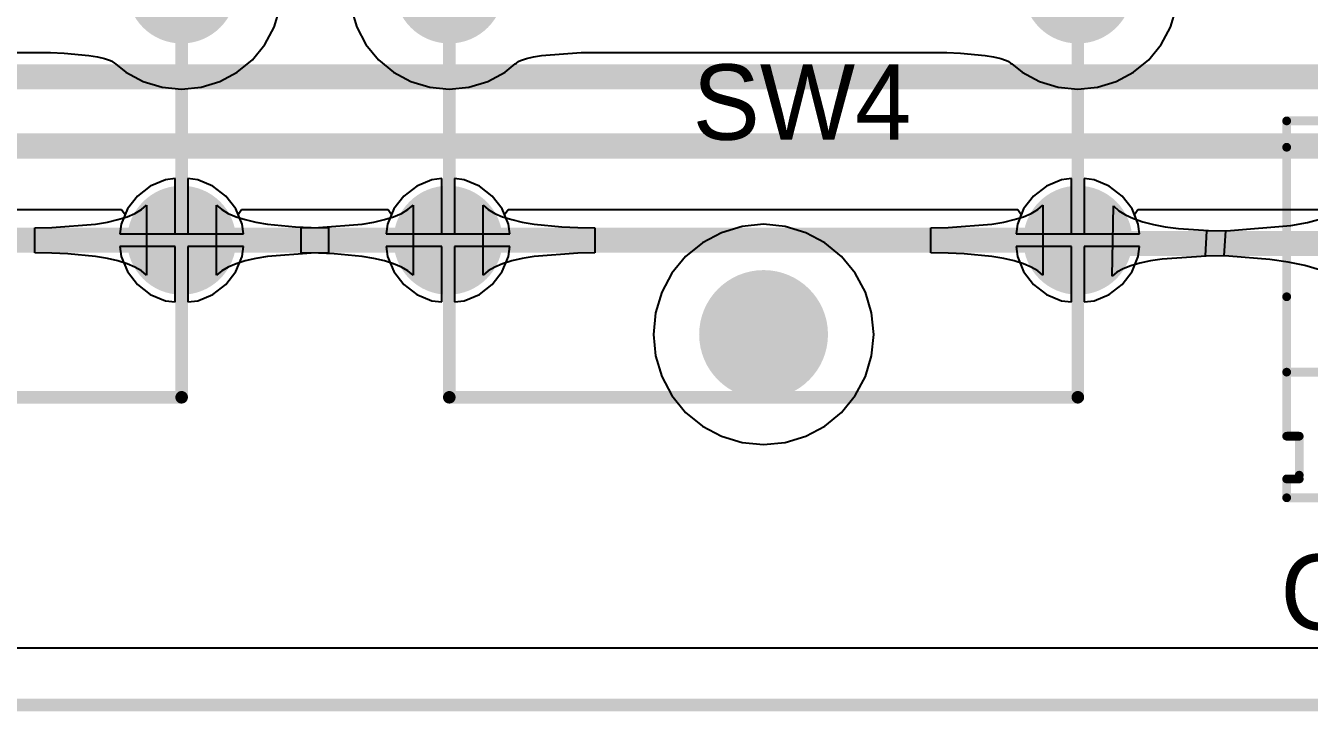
# Model space of a CAD drawing. Header units: millimetres. Extents: x 0 to 140, y 0 to 130.
# Drawn here: x 82.22 to 108.15, y -0.13 to 13.74 of the extents above; entities that cross this region are included whole.
import ezdxf

# ---------------------------------------------------------------- set-up
doc = ezdxf.new("R2010")
doc.units = ezdxf.units.MM
for name, color, linetype in [('BottomLayer', 5, 'Continuous'), ('BottomSolder', 6, 'Continuous'), ('KeepOutLayer', 6, 'Continuous'), ('MultiLayer', 9, 'Continuous'), ('PadHoleLayer', 156, 'Continuous'), ('TopLayer', 1, 'Continuous'), ('TopOverlay', 2, 'Continuous'), ('TopSolder', 216, 'Continuous')]:
    doc.layers.add(name, color=color, linetype=linetype)

# ---------------------------------------------------------------- blocks, each defined once
blk = doc.blocks.new('C___2_KF301_5_08_11')
at = {"layer": 'BottomLayer'}
h = blk.add_hatch(color=5, dxfattribs=at)
edge = h.paths.add_edge_path()
edge.add_arc((0, 0), 1.397, 0, 360)
h = blk.add_hatch(color=5, dxfattribs=at)
edge = h.paths.add_edge_path()
edge.add_arc((5.08, 0), 1.397, 0, 360)
at = {"layer": 'BottomSolder'}
h = blk.add_hatch(color=6, dxfattribs=at)
edge = h.paths.add_edge_path()
edge.add_arc((0, 0), 1.499, 0, 360)
h = blk.add_hatch(color=6, dxfattribs=at)
edge = h.paths.add_edge_path()
edge.add_arc((5.08, 0), 1.499, 0, 360)
at = {"layer": 'MultiLayer'}
h = blk.add_hatch(color=9, dxfattribs=at)
edge = h.paths.add_edge_path()
edge.add_arc((0, 0), 1.397, 0, 360)
h = blk.add_hatch(color=9, dxfattribs=at)
edge = h.paths.add_edge_path()
edge.add_arc((5.08, 0), 1.397, 0, 360)
at = {"layer": 'PadHoleLayer'}
h = blk.add_hatch(color=156, dxfattribs=at)
edge = h.paths.add_edge_path()
edge.add_arc((0, 0), 0.635, 0, 360)
h = blk.add_hatch(color=156, dxfattribs=at)
edge = h.paths.add_edge_path()
edge.add_arc((5.08, 0), 0.635, 0, 360)
at = {"layer": 'TopLayer'}
h = blk.add_hatch(color=1, dxfattribs=at)
edge = h.paths.add_edge_path()
edge.add_arc((0, 0), 1.397, 0, 360)
h = blk.add_hatch(color=1, dxfattribs=at)
edge = h.paths.add_edge_path()
edge.add_arc((5.08, 0), 1.397, 0, 360)
at = {"layer": 'TopSolder'}
h = blk.add_hatch(color=216, dxfattribs=at)
edge = h.paths.add_edge_path()
edge.add_arc((0, 0), 1.499, 0, 360)
h = blk.add_hatch(color=216, dxfattribs=at)
edge = h.paths.add_edge_path()
edge.add_arc((5.08, 0), 1.499, 0, 360)
at = {"layer": 'TopOverlay'}
for p, q in [((2.54, 2.159), (1.905, 1.524)), ((3.175, 1.524), (2.54, 2.159)), ((1.905, 1.524), (2.286, 1.524)), ((2.286, 1.524), (2.286, 0.889)), ((2.794, 0.889), (2.794, 1.524)), ((2.794, 1.524), (3.175, 1.524)), ((2.286, 0.889), (2.794, 0.889))]:
    blk.add_line(p, q, dxfattribs=at)
at = {"layer": 'TopOverlay', "const_width": 0.178}
for points in [[(7.62, 5.08), (-2.54, 5.08)], [(-2.54, 5.08), (-2.54, 1.27)], [(7.62, 5.08), (7.62, 4.699)], [(7.62, 4.699), (7.366, 4.699)], [(7.366, 4.623), (7.366, 3.835)], [(-2.692, 4.572), (-2.692, 3.937)], [(7.62, 3.835), (7.366, 3.835)], [(7.62, 3.835), (7.62, -2.54)], [(7.62, 2.54), (-2.54, 2.54)], [(2.591, 1.829), (2.591, -2.007)], [(-2.54, 1.27), (-2.54, -2.54)], [(1.092, 1.092), (-1.067, -1.067)], [(6.16, 1.079), (4.013, -1.067)], [(7.62, 1.016), (7.62, -2.007)], [(7.62, -2.54), (-2.54, -2.54)]]:
    blk.add_lwpolyline(points, dxfattribs=at)
at = {"layer": 'TopOverlay'}
for points, const_width in [([(-2.584, 5.08, 1), (-2.496, 5.08, 1)], 0.0889), ([(-2.584, 5.08, 1), (-2.496, 5.08, 1)], 0.0889), ([(7.576, 5.08, 1), (7.664, 5.08, 1)], 0.0889), ([(7.576, 5.08, 1), (7.664, 5.08, 1)], 0.0889), ([(7.322, 4.699, 1), (7.41, 4.699, 1)], 0.0889), ([(7.322, 4.623, 1), (7.41, 4.623, 1)], 0.0889), ([(7.576, 4.699, 1), (7.664, 4.699, 1)], 0.0889), ([(7.576, 4.699, 1), (7.664, 4.699, 1)], 0.0889), ([(-2.737, 4.572, 1), (-2.648, 4.572, 1)], 0.0889), ([(-2.737, 3.937, 1), (-2.648, 3.937, 1)], 0.0889), ([(0.163, 3.861, 1), (-0.163, 3.861, 1)], 0.178), ([(-0.207, 3.861, 1), (-0.118, 3.861, 1)], 0.0889), ([(0.118, 3.861, 1), (0.207, 3.861, 1)], 0.0889), ([(5.293, 3.886, 1), (4.968, 3.886, 1)], 0.178), ([(4.924, 3.886, 1), (5.013, 3.886, 1)], 0.0889), ([(5.249, 3.886, 1), (5.338, 3.886, 1)], 0.0889), ([(7.322, 3.835, 1), (7.41, 3.835, 1)], 0.0889), ([(7.322, 3.835, 1), (7.41, 3.835, 1)], 0.0889), ([(7.576, 3.835, 1), (7.664, 3.835, 1)], 0.0889), ([(7.576, 3.835, 1), (7.664, 3.835, 1)], 0.0889), ([(-2.584, 2.54, 1), (-2.496, 2.54, 1)], 0.0889), ([(7.576, 2.54, 1), (7.664, 2.54, 1)], 0.0889), ([(2.546, 1.829, 1), (2.635, 1.829, 1)], 0.0889), ([(-2.584, 1.27, 1), (-2.496, 1.27, 1)], 0.0889), ([(-2.584, 1.27, 1), (-2.496, 1.27, 1)], 0.0889), ([(0.947, 1.17, 1), (1.036, 1.17, 1)], 0.0889), ([(1.048, 1.092, 1), (1.137, 1.092, 1)], 0.0889), ([(1.103, 1.017, 1), (1.192, 1.017, 1)], 0.0889), ([(6.045, 1.154, 1), (6.134, 1.154, 1)], 0.0889), ([(6.115, 1.079, 1), (6.204, 1.079, 1)], 0.0889), ([(6.183, 1.017, 1), (6.272, 1.017, 1)], 0.0889), ([(7.576, 1.016, 1), (7.664, 1.016, 1)], 0.0889), ([(-1.111, -1.067, 1), (-1.022, -1.067, 1)], 0.0889), ([(3.969, -1.067, 1), (4.058, -1.067, 1)], 0.0889), ([(2.546, -2.007, 1), (2.635, -2.007, 1)], 0.0889), ([(7.576, -2.007, 1), (7.664, -2.007, 1)], 0.0889), ([(-2.584, -2.54, 1), (-2.496, -2.54, 1)], 0.0889), ([(-2.584, -2.54, 1), (-2.496, -2.54, 1)], 0.0889), ([(7.576, -2.54, 1), (7.664, -2.54, 1)], 0.0889), ([(7.576, -2.54, 1), (7.664, -2.54, 1)], 0.0889)]:
    blk.add_lwpolyline(points, format="xyb", close=True, dxfattribs=dict(at, const_width=const_width))
at = {"layer": 'TopOverlay', "const_width": 0.178}
for points in [[(1.148, 1.017, -28.0907), (0.992, 1.17)], [(6.228, 1.017, -31.551006), (6.09, 1.154)]]:
    blk.add_lwpolyline(points, format="xyb", dxfattribs=at)
blk = doc.blocks.new('SW_4P_B_24')
at = {"layer": 'BottomLayer'}
h = blk.add_hatch(color=5, dxfattribs=at)
edge = h.paths.add_edge_path()
edge.add_arc((-0.0254, 4.445), 1.2, 0, 360)
h = blk.add_hatch(color=5, dxfattribs=at)
edge = h.paths.add_edge_path()
edge.add_arc((-6.3754, 2.54), 1, 0, 360)
h = blk.add_hatch(color=5, dxfattribs=at)
edge = h.paths.add_edge_path()
edge.add_arc((6.35, 2.54), 1, 0, 360)
h = blk.add_hatch(color=5, dxfattribs=at)
edge = h.paths.add_edge_path()
edge.add_arc((-6.3754, -2.54), 1, 0, 360)
h = blk.add_hatch(color=5, dxfattribs=at)
edge = h.paths.add_edge_path()
edge.add_arc((6.3246, -2.54), 1, 0, 360)
h = blk.add_hatch(color=5, dxfattribs=at)
edge = h.paths.add_edge_path()
edge.add_arc((-0.0254, -4.445), 1.2, 0, 360)
at = {"layer": 'BottomSolder'}
h = blk.add_hatch(color=6, dxfattribs=at)
edge = h.paths.add_edge_path()
edge.add_arc((-0.0254, 4.445), 1.3016, 0, 360)
h = blk.add_hatch(color=6, dxfattribs=at)
edge = h.paths.add_edge_path()
edge.add_arc((-6.3754, 2.54), 1.1016, 0, 360)
h = blk.add_hatch(color=6, dxfattribs=at)
edge = h.paths.add_edge_path()
edge.add_arc((6.35, 2.54), 1.1016, 0, 360)
h = blk.add_hatch(color=6, dxfattribs=at)
edge = h.paths.add_edge_path()
edge.add_arc((-6.3754, -2.54), 1.1016, 0, 360)
h = blk.add_hatch(color=6, dxfattribs=at)
edge = h.paths.add_edge_path()
edge.add_arc((6.3246, -2.54), 1.1016, 0, 360)
h = blk.add_hatch(color=6, dxfattribs=at)
edge = h.paths.add_edge_path()
edge.add_arc((-0.0254, -4.445), 1.3016, 0, 360)
at = {"layer": 'MultiLayer'}
h = blk.add_hatch(color=9, dxfattribs=at)
edge = h.paths.add_edge_path()
edge.add_arc((-0.0254, 4.445), 1.2, 0, 360)
h = blk.add_hatch(color=9, dxfattribs=at)
edge = h.paths.add_edge_path()
edge.add_arc((-6.3754, 2.54), 1, 0, 360)
h = blk.add_hatch(color=9, dxfattribs=at)
edge = h.paths.add_edge_path()
edge.add_arc((6.35, 2.54), 1, 0, 360)
h = blk.add_hatch(color=9, dxfattribs=at)
edge = h.paths.add_edge_path()
edge.add_arc((-6.3754, -2.54), 1, 0, 360)
h = blk.add_hatch(color=9, dxfattribs=at)
edge = h.paths.add_edge_path()
edge.add_arc((6.3246, -2.54), 1, 0, 360)
h = blk.add_hatch(color=9, dxfattribs=at)
edge = h.paths.add_edge_path()
edge.add_arc((-0.0254, -4.445), 1.2, 0, 360)
at = {"layer": 'PadHoleLayer'}
h = blk.add_hatch(color=156, dxfattribs=at)
edge = h.paths.add_edge_path()
edge.add_arc((-0.0254, 4.445), 1, 0, 360)
h = blk.add_hatch(color=156, dxfattribs=at)
edge = h.paths.add_edge_path()
edge.add_arc((-6.3754, 2.54), 0.6, 0, 360)
h = blk.add_hatch(color=156, dxfattribs=at)
edge = h.paths.add_edge_path()
edge.add_arc((6.35, 2.54), 0.6, 0, 360)
h = blk.add_hatch(color=156, dxfattribs=at)
edge = h.paths.add_edge_path()
edge.add_arc((-6.3754, -2.54), 0.6, 0, 360)
h = blk.add_hatch(color=156, dxfattribs=at)
edge = h.paths.add_edge_path()
edge.add_arc((6.3246, -2.54), 0.6, 0, 360)
h = blk.add_hatch(color=156, dxfattribs=at)
edge = h.paths.add_edge_path()
edge.add_arc((-0.0254, -4.445), 1, 0, 360)
at = {"layer": 'TopLayer'}
h = blk.add_hatch(color=1, dxfattribs=at)
edge = h.paths.add_edge_path()
edge.add_arc((-0.0254, 4.445), 1.2, 0, 360)
h = blk.add_hatch(color=1, dxfattribs=at)
edge = h.paths.add_edge_path()
edge.add_arc((-6.3754, 2.54), 1, 0, 360)
h = blk.add_hatch(color=1, dxfattribs=at)
edge = h.paths.add_edge_path()
edge.add_arc((6.35, 2.54), 1, 0, 360)
h = blk.add_hatch(color=1, dxfattribs=at)
edge = h.paths.add_edge_path()
edge.add_arc((-6.3754, -2.54), 1, 0, 360)
h = blk.add_hatch(color=1, dxfattribs=at)
edge = h.paths.add_edge_path()
edge.add_arc((6.3246, -2.54), 1, 0, 360)
h = blk.add_hatch(color=1, dxfattribs=at)
edge = h.paths.add_edge_path()
edge.add_arc((-0.0254, -4.445), 1.2, 0, 360)
at = {"layer": 'TopSolder'}
h = blk.add_hatch(color=216, dxfattribs=at)
edge = h.paths.add_edge_path()
edge.add_arc((-0.0254, 4.445), 1.3016, 0, 360)
h = blk.add_hatch(color=216, dxfattribs=at)
edge = h.paths.add_edge_path()
edge.add_arc((-6.3754, 2.54), 1.1016, 0, 360)
h = blk.add_hatch(color=216, dxfattribs=at)
edge = h.paths.add_edge_path()
edge.add_arc((6.35, 2.54), 1.1016, 0, 360)
h = blk.add_hatch(color=216, dxfattribs=at)
edge = h.paths.add_edge_path()
edge.add_arc((-6.3754, -2.54), 1.1016, 0, 360)
h = blk.add_hatch(color=216, dxfattribs=at)
edge = h.paths.add_edge_path()
edge.add_arc((6.3246, -2.54), 1.1016, 0, 360)
h = blk.add_hatch(color=216, dxfattribs=at)
edge = h.paths.add_edge_path()
edge.add_arc((-0.0254, -4.445), 1.3016, 0, 360)
at = {"layer": 'TopOverlay', "const_width": 0.254}
for points in [[(6.3246, 5.715), (-6.3754, 5.715)], [(-6.3754, 5.715), (-6.3754, -5.715)], [(6.3246, 5.715), (6.3246, -5.715)], [(6.3246, -5.715), (-6.3754, -5.715)]]:
    blk.add_lwpolyline(points, dxfattribs=at)
at = {"layer": 'TopOverlay', "const_width": 0.127}
for points in [[(-6.4389, 5.715, 1), (-6.3119, 5.715, 1)], [(-6.4389, 5.715, 1), (-6.3119, 5.715, 1)], [(6.2611, 5.715, 1), (6.3881, 5.715, 1)], [(6.2611, 5.715, 1), (6.3881, 5.715, 1)], [(-6.4389, -5.715, 1), (-6.3119, -5.715, 1)], [(-6.4389, -5.715, 1), (-6.3119, -5.715, 1)], [(6.2611, -5.715, 1), (6.3881, -5.715, 1)], [(6.2611, -5.715, 1), (6.3881, -5.715, 1)]]:
    blk.add_lwpolyline(points, format="xyb", close=True, dxfattribs=at)
blk = doc.blocks.new('SW_4P_B_46')
at = {"layer": 'BottomLayer'}
h = blk.add_hatch(color=5, dxfattribs=at)
edge = h.paths.add_edge_path()
edge.add_arc((-0.0254, 4.445), 1.2, 0, 360)
h = blk.add_hatch(color=5, dxfattribs=at)
edge = h.paths.add_edge_path()
edge.add_arc((-6.3754, 2.54), 1, 0, 360)
h = blk.add_hatch(color=5, dxfattribs=at)
edge = h.paths.add_edge_path()
edge.add_arc((6.35, 2.54), 1, 0, 360)
h = blk.add_hatch(color=5, dxfattribs=at)
edge = h.paths.add_edge_path()
edge.add_arc((-6.3754, -2.54), 1, 0, 360)
h = blk.add_hatch(color=5, dxfattribs=at)
edge = h.paths.add_edge_path()
edge.add_arc((6.3246, -2.54), 1, 0, 360)
h = blk.add_hatch(color=5, dxfattribs=at)
edge = h.paths.add_edge_path()
edge.add_arc((-0.0254, -4.445), 1.2, 0, 360)
at = {"layer": 'BottomSolder'}
h = blk.add_hatch(color=6, dxfattribs=at)
edge = h.paths.add_edge_path()
edge.add_arc((-0.0254, 4.445), 1.3016, 0, 360)
h = blk.add_hatch(color=6, dxfattribs=at)
edge = h.paths.add_edge_path()
edge.add_arc((-6.3754, 2.54), 1.1016, 0, 360)
h = blk.add_hatch(color=6, dxfattribs=at)
edge = h.paths.add_edge_path()
edge.add_arc((6.35, 2.54), 1.1016, 0, 360)
h = blk.add_hatch(color=6, dxfattribs=at)
edge = h.paths.add_edge_path()
edge.add_arc((-6.3754, -2.54), 1.1016, 0, 360)
h = blk.add_hatch(color=6, dxfattribs=at)
edge = h.paths.add_edge_path()
edge.add_arc((6.3246, -2.54), 1.1016, 0, 360)
h = blk.add_hatch(color=6, dxfattribs=at)
edge = h.paths.add_edge_path()
edge.add_arc((-0.0254, -4.445), 1.3016, 0, 360)
at = {"layer": 'MultiLayer'}
h = blk.add_hatch(color=9, dxfattribs=at)
edge = h.paths.add_edge_path()
edge.add_arc((-0.0254, 4.445), 1.2, 0, 360)
h = blk.add_hatch(color=9, dxfattribs=at)
edge = h.paths.add_edge_path()
edge.add_arc((-6.3754, 2.54), 1, 0, 360)
h = blk.add_hatch(color=9, dxfattribs=at)
edge = h.paths.add_edge_path()
edge.add_arc((6.35, 2.54), 1, 0, 360)
h = blk.add_hatch(color=9, dxfattribs=at)
edge = h.paths.add_edge_path()
edge.add_arc((-6.3754, -2.54), 1, 0, 360)
h = blk.add_hatch(color=9, dxfattribs=at)
edge = h.paths.add_edge_path()
edge.add_arc((6.3246, -2.54), 1, 0, 360)
h = blk.add_hatch(color=9, dxfattribs=at)
edge = h.paths.add_edge_path()
edge.add_arc((-0.0254, -4.445), 1.2, 0, 360)
at = {"layer": 'PadHoleLayer'}
h = blk.add_hatch(color=156, dxfattribs=at)
edge = h.paths.add_edge_path()
edge.add_arc((-0.0254, 4.445), 1, 0, 360)
h = blk.add_hatch(color=156, dxfattribs=at)
edge = h.paths.add_edge_path()
edge.add_arc((-6.3754, 2.54), 0.6, 0, 360)
h = blk.add_hatch(color=156, dxfattribs=at)
edge = h.paths.add_edge_path()
edge.add_arc((6.35, 2.54), 0.6, 0, 360)
h = blk.add_hatch(color=156, dxfattribs=at)
edge = h.paths.add_edge_path()
edge.add_arc((-6.3754, -2.54), 0.6, 0, 360)
h = blk.add_hatch(color=156, dxfattribs=at)
edge = h.paths.add_edge_path()
edge.add_arc((6.3246, -2.54), 0.6, 0, 360)
h = blk.add_hatch(color=156, dxfattribs=at)
edge = h.paths.add_edge_path()
edge.add_arc((-0.0254, -4.445), 1, 0, 360)
at = {"layer": 'TopLayer'}
h = blk.add_hatch(color=1, dxfattribs=at)
edge = h.paths.add_edge_path()
edge.add_arc((-0.0254, 4.445), 1.2, 0, 360)
h = blk.add_hatch(color=1, dxfattribs=at)
edge = h.paths.add_edge_path()
edge.add_arc((-6.3754, 2.54), 1, 0, 360)
h = blk.add_hatch(color=1, dxfattribs=at)
edge = h.paths.add_edge_path()
edge.add_arc((6.35, 2.54), 1, 0, 360)
h = blk.add_hatch(color=1, dxfattribs=at)
edge = h.paths.add_edge_path()
edge.add_arc((-6.3754, -2.54), 1, 0, 360)
h = blk.add_hatch(color=1, dxfattribs=at)
edge = h.paths.add_edge_path()
edge.add_arc((6.3246, -2.54), 1, 0, 360)
h = blk.add_hatch(color=1, dxfattribs=at)
edge = h.paths.add_edge_path()
edge.add_arc((-0.0254, -4.445), 1.2, 0, 360)
at = {"layer": 'TopSolder'}
h = blk.add_hatch(color=216, dxfattribs=at)
edge = h.paths.add_edge_path()
edge.add_arc((-0.0254, 4.445), 1.3016, 0, 360)
h = blk.add_hatch(color=216, dxfattribs=at)
edge = h.paths.add_edge_path()
edge.add_arc((-6.3754, 2.54), 1.1016, 0, 360)
h = blk.add_hatch(color=216, dxfattribs=at)
edge = h.paths.add_edge_path()
edge.add_arc((6.35, 2.54), 1.1016, 0, 360)
h = blk.add_hatch(color=216, dxfattribs=at)
edge = h.paths.add_edge_path()
edge.add_arc((-6.3754, -2.54), 1.1016, 0, 360)
h = blk.add_hatch(color=216, dxfattribs=at)
edge = h.paths.add_edge_path()
edge.add_arc((6.3246, -2.54), 1.1016, 0, 360)
h = blk.add_hatch(color=216, dxfattribs=at)
edge = h.paths.add_edge_path()
edge.add_arc((-0.0254, -4.445), 1.3016, 0, 360)
at = {"layer": 'TopOverlay', "const_width": 0.254}
for points in [[(6.3246, 5.715), (-6.3754, 5.715)], [(-6.3754, 5.715), (-6.3754, -5.715)], [(6.3246, 5.715), (6.3246, -5.715)], [(6.3246, -5.715), (-6.3754, -5.715)]]:
    blk.add_lwpolyline(points, dxfattribs=at)
at = {"layer": 'TopOverlay', "const_width": 0.127}
for points in [[(-6.4389, 5.715, 1), (-6.3119, 5.715, 1)], [(-6.4389, 5.715, 1), (-6.3119, 5.715, 1)], [(6.2611, 5.715, 1), (6.3881, 5.715, 1)], [(6.2611, 5.715, 1), (6.3881, 5.715, 1)], [(-6.4389, -5.715, 1), (-6.3119, -5.715, 1)], [(-6.4389, -5.715, 1), (-6.3119, -5.715, 1)], [(6.2611, -5.715, 1), (6.3881, -5.715, 1)], [(6.2611, -5.715, 1), (6.3881, -5.715, 1)]]:
    blk.add_lwpolyline(points, format="xyb", close=True, dxfattribs=at)

msp = doc.modelspace()

# ---------------------------------------------------------------- linework, layer by layer
at = {"layer": 'BottomLayer'}
for p, q in [((87.239, 13.703), (87.354, 14.083)), ((88.79, 14.083), (88.905, 13.703)), ((105.348, 13.703), (105.463, 14.083)), ((87.051, 13.353), (87.239, 13.703)), ((88.905, 13.703), (89.092, 13.353)), ((105.161, 13.353), (105.348, 13.703)), ((86.799, 13.046), (87.051, 13.353)), ((89.092, 13.353), (89.344, 13.046)), ((104.909, 13.046), (105.161, 13.353)), ((75.473, 13.197), (82.561, 13.197)), ((82.561, 13.197), (82.719, 13.195)), ((82.719, 13.195), (82.997, 13.183)), ((82.997, 13.183), (83.493, 13.135)), ((83.493, 13.135), (83.665, 13.106)), ((83.665, 13.106), (83.808, 13.072)), ((83.808, 13.072), (83.908, 13.04)), ((83.908, 13.04), (83.961, 13.017)), ((83.961, 13.017), (83.967, 13.014)), ((83.967, 13.014), (84.008, 12.98)), ((84.008, 12.98), (84.034, 12.964)), ((86.493, 12.794), (86.799, 13.046)), ((89.344, 13.046), (89.651, 12.794)), ((92.109, 12.964), (92.136, 12.98)), ((92.136, 12.98), (92.177, 13.014)), ((92.177, 13.014), (92.182, 13.017)), ((92.182, 13.017), (92.235, 13.04)), ((92.235, 13.04), (92.335, 13.072)), ((92.335, 13.072), (92.479, 13.106)), ((92.479, 13.106), (92.641, 13.133)), ((92.641, 13.133), (93.442, 13.195)), ((93.442, 13.195), (93.583, 13.197)), ((93.583, 13.197), (100.67, 13.197)), ((100.67, 13.197), (100.829, 13.195)), ((100.829, 13.195), (101.106, 13.183)), ((101.106, 13.183), (101.602, 13.135)), ((101.602, 13.135), (101.774, 13.106)), ((101.774, 13.106), (101.917, 13.072)), ((101.917, 13.072), (102.017, 13.04)), ((102.017, 13.04), (102.071, 13.017)), ((102.071, 13.017), (102.076, 13.014)), ((102.076, 13.014), (102.117, 12.98)), ((102.117, 12.98), (102.144, 12.964)), ((104.602, 12.794), (104.909, 13.046)), ((84.034, 12.964), (84.242, 12.794)), ((84.242, 12.794), (84.592, 12.606)), ((86.142, 12.606), (86.493, 12.794)), ((89.651, 12.794), (90.001, 12.606)), ((91.552, 12.606), (91.902, 12.794)), ((91.902, 12.794), (92.109, 12.964)), ((102.144, 12.964), (102.351, 12.794)), ((102.351, 12.794), (102.701, 12.606)), ((104.252, 12.606), (104.602, 12.794)), ((84.592, 12.606), (84.972, 12.491)), ((84.972, 12.491), (85.367, 12.452)), ((85.367, 12.452), (85.762, 12.491)), ((85.762, 12.491), (86.142, 12.606)), ((90.001, 12.606), (90.381, 12.491)), ((90.381, 12.491), (90.776, 12.452)), ((90.776, 12.452), (91.172, 12.491)), ((91.172, 12.491), (91.552, 12.606)), ((102.701, 12.606), (103.081, 12.491)), ((103.081, 12.491), (103.476, 12.452)), ((103.476, 12.452), (103.872, 12.491)), ((103.872, 12.491), (104.252, 12.606)), ((85.24, 10.646), (85.04, 10.62)), ((85.24, 9.525), (85.24, 10.646)), ((85.694, 10.62), (85.494, 10.646)), ((85.494, 10.646), (85.494, 9.525)), ((90.624, 10.646), (90.424, 10.62)), ((90.624, 9.525), (90.624, 10.646)), ((91.078, 10.62), (90.878, 10.646)), ((90.878, 10.646), (90.878, 9.525)), ((103.349, 10.646), (103.149, 10.62)), ((103.349, 9.525), (103.349, 10.646)), ((103.804, 10.62), (103.603, 10.646)), ((103.603, 10.646), (103.603, 9.525)), ((84.735, 10.493), (84.473, 10.292)), ((85.04, 10.62), (84.735, 10.493)), ((85.999, 10.493), (85.694, 10.62)), ((86.261, 10.292), (85.999, 10.493)), ((90.119, 10.493), (89.857, 10.292)), ((90.424, 10.62), (90.119, 10.493)), ((91.383, 10.493), (91.078, 10.62)), ((91.645, 10.292), (91.383, 10.493)), ((102.844, 10.493), (102.582, 10.292)), ((103.149, 10.62), (102.844, 10.493)), ((104.109, 10.493), (103.804, 10.62)), ((104.371, 10.292), (104.109, 10.493)), ((84.473, 10.292), (84.272, 10.03)), ((86.462, 10.03), (86.261, 10.292)), ((89.857, 10.292), (89.656, 10.03)), ((91.846, 10.03), (91.645, 10.292)), ((102.582, 10.292), (102.381, 10.03)), ((104.572, 10.03), (104.371, 10.292)), ((84.081, 9.815), (84.266, 9.874)), ((84.272, 10.03), (84.145, 9.725)), ((84.266, 9.874), (84.425, 9.942)), ((84.425, 9.942), (84.556, 10.019)), ((84.556, 10.019), (84.66, 10.106)), ((84.66, 10.106), (84.66, 8.69)), ((86.074, 8.69), (86.074, 10.106)), ((86.074, 10.106), (86.178, 10.019)), ((86.178, 10.019), (86.309, 9.942)), ((86.309, 9.942), (86.468, 9.874)), ((86.589, 9.725), (86.462, 10.03)), ((86.468, 9.874), (86.653, 9.815)), ((89.465, 9.815), (89.65, 9.874)), ((89.656, 10.03), (89.529, 9.725)), ((89.65, 9.874), (89.809, 9.942)), ((89.809, 9.942), (89.94, 10.019)), ((89.94, 10.019), (90.044, 10.106)), ((90.044, 10.106), (90.044, 8.69)), ((91.458, 8.69), (91.458, 10.106)), ((91.458, 10.106), (91.562, 10.019)), ((91.562, 10.019), (91.693, 9.942)), ((91.693, 9.942), (91.852, 9.874)), ((91.973, 9.725), (91.846, 10.03)), ((91.852, 9.874), (92.037, 9.815)), ((102.19, 9.815), (102.376, 9.874)), ((102.381, 10.03), (102.255, 9.725)), ((102.376, 9.874), (102.534, 9.942)), ((102.534, 9.942), (102.665, 10.019)), ((102.665, 10.019), (102.77, 10.106)), ((102.77, 10.106), (102.77, 8.69)), ((104.168, 8.675), (104.198, 10.091)), ((104.198, 10.091), (104.307, 9.995)), ((104.307, 9.995), (104.442, 9.91)), ((104.442, 9.91), (104.604, 9.835)), ((104.698, 9.725), (104.572, 10.03)), ((82.4, 9.652), (82.748, 9.657)), ((82.4, 9.144), (82.4, 9.652)), ((82.748, 9.657), (83.629, 9.725)), ((83.629, 9.725), (83.868, 9.765)), ((83.868, 9.765), (84.081, 9.815)), ((84.145, 9.725), (84.119, 9.525)), ((86.615, 9.525), (86.589, 9.725)), ((86.653, 9.815), (86.866, 9.765)), ((86.866, 9.765), (87.105, 9.725)), ((87.105, 9.725), (87.666, 9.67)), ((87.666, 9.67), (87.987, 9.657)), ((87.784, 9.652), (88.132, 9.657)), ((87.784, 9.144), (87.784, 9.652)), ((87.987, 9.657), (88.334, 9.652)), ((88.132, 9.657), (89.013, 9.725)), ((88.334, 9.652), (88.334, 9.144)), ((89.013, 9.725), (89.252, 9.765)), ((89.252, 9.765), (89.465, 9.815)), ((89.529, 9.725), (89.503, 9.525)), ((91.999, 9.525), (91.973, 9.725)), ((92.037, 9.815), (92.25, 9.765)), ((92.25, 9.765), (92.489, 9.725)), ((92.489, 9.725), (93.05, 9.67)), ((93.05, 9.67), (93.37, 9.657)), ((93.37, 9.657), (93.718, 9.652)), ((93.718, 9.652), (93.718, 9.144)), ((96.692, 9.677), (96.274, 9.55)), ((97.126, 9.72), (96.692, 9.677)), ((97.561, 9.677), (97.126, 9.72)), ((97.979, 9.55), (97.561, 9.677)), ((100.509, 9.652), (100.857, 9.657)), ((100.509, 9.144), (100.509, 9.652)), ((100.857, 9.657), (101.738, 9.725)), ((101.738, 9.725), (101.978, 9.765)), ((101.978, 9.765), (102.19, 9.815)), ((102.255, 9.725), (102.228, 9.525)), ((104.604, 9.835), (104.791, 9.769)), ((104.724, 9.525), (104.698, 9.725)), ((104.791, 9.769), (105.004, 9.714)), ((105.004, 9.714), (105.243, 9.669)), ((105.243, 9.669), (105.508, 9.634)), ((105.508, 9.634), (106.115, 9.594)), ((106.559, 9.595), (107.778, 9.698)), ((107.778, 9.698), (108.114, 9.76)), ((108.114, 9.76), (108.415, 9.835)), ((84.119, 9.525), (85.24, 9.525)), ((85.494, 9.525), (86.615, 9.525)), ((89.503, 9.525), (90.624, 9.525)), ((90.878, 9.525), (91.999, 9.525)), ((95.889, 9.344), (95.552, 9.068)), ((96.274, 9.55), (95.889, 9.344)), ((98.363, 9.344), (97.979, 9.55)), ((98.701, 9.068), (98.363, 9.344)), ((102.228, 9.525), (103.349, 9.525)), ((103.603, 9.525), (104.724, 9.525)), ((106.058, 9.08), (106.082, 9.588)), ((106.082, 9.588), (106.559, 9.595)), ((106.115, 9.594), (106.458, 9.588)), ((106.458, 9.588), (106.425, 9.08)), ((82.748, 9.139), (82.4, 9.144)), ((83.068, 9.126), (82.748, 9.139)), ((83.629, 9.071), (83.068, 9.126)), ((85.24, 9.271), (84.119, 9.271)), ((84.119, 9.271), (84.145, 9.071)), ((85.24, 8.15), (85.24, 9.271)), ((86.615, 9.271), (85.494, 9.271)), ((85.494, 9.271), (85.494, 8.15)), ((86.589, 9.071), (86.615, 9.271)), ((87.987, 9.139), (87.105, 9.071)), ((88.132, 9.139), (87.784, 9.144)), ((88.334, 9.144), (87.987, 9.139)), ((88.452, 9.126), (88.132, 9.139)), ((89.013, 9.071), (88.452, 9.126)), ((90.624, 9.271), (89.503, 9.271)), ((89.503, 9.271), (89.529, 9.071)), ((90.624, 8.15), (90.624, 9.271)), ((91.999, 9.271), (90.878, 9.271)), ((90.878, 9.271), (90.878, 8.15)), ((91.973, 9.071), (91.999, 9.271)), ((93.37, 9.139), (92.489, 9.071)), ((93.718, 9.144), (93.37, 9.139)), ((100.857, 9.139), (100.509, 9.144)), ((101.178, 9.126), (100.857, 9.139)), ((101.738, 9.071), (101.178, 9.126)), ((103.349, 9.271), (102.228, 9.271)), ((102.228, 9.271), (102.255, 9.071)), ((103.349, 8.15), (103.349, 9.271)), ((104.724, 9.271), (103.603, 9.271)), ((103.603, 9.271), (103.603, 8.15)), ((104.698, 9.071), (104.724, 9.271)), ((106.525, 9.073), (106.058, 9.08)), ((106.425, 9.08), (106.072, 9.076)), ((83.868, 9.031), (83.629, 9.071)), ((84.081, 8.981), (83.868, 9.031)), ((84.266, 8.922), (84.081, 8.981)), ((84.145, 9.071), (84.272, 8.766)), ((84.425, 8.854), (84.266, 8.922)), ((84.556, 8.777), (84.425, 8.854)), ((86.309, 8.854), (86.178, 8.777)), ((86.468, 8.922), (86.309, 8.854)), ((86.462, 8.766), (86.589, 9.071)), ((86.653, 8.981), (86.468, 8.922)), ((86.866, 9.031), (86.653, 8.981)), ((87.105, 9.071), (86.866, 9.031)), ((89.252, 9.031), (89.013, 9.071)), ((89.465, 8.981), (89.252, 9.031)), ((89.65, 8.922), (89.465, 8.981)), ((89.529, 9.071), (89.656, 8.766)), ((89.809, 8.854), (89.65, 8.922)), ((89.94, 8.777), (89.809, 8.854)), ((91.693, 8.854), (91.562, 8.777)), ((91.852, 8.922), (91.693, 8.854)), ((91.846, 8.766), (91.973, 9.071)), ((92.037, 8.981), (91.852, 8.922)), ((92.25, 9.031), (92.037, 8.981)), ((92.489, 9.071), (92.25, 9.031)), ((95.552, 9.068), (95.275, 8.73)), ((98.978, 8.73), (98.701, 9.068)), ((101.978, 9.031), (101.738, 9.071)), ((102.19, 8.981), (101.978, 9.031)), ((102.376, 8.922), (102.19, 8.981)), ((102.255, 9.071), (102.381, 8.766)), ((102.534, 8.854), (102.376, 8.922)), ((102.665, 8.777), (102.534, 8.854)), ((104.393, 8.821), (104.267, 8.752)), ((104.549, 8.882), (104.393, 8.821)), ((104.732, 8.935), (104.549, 8.882)), ((104.572, 8.766), (104.698, 9.071)), ((104.944, 8.979), (104.732, 8.935)), ((105.183, 9.016), (104.944, 8.979)), ((106.072, 9.076), (105.183, 9.016)), ((107.358, 9.01), (106.525, 9.073)), ((107.726, 8.955), (107.358, 9.01)), ((108.06, 8.885), (107.726, 8.955)), ((108.361, 8.799), (108.06, 8.885)), ((84.272, 8.766), (84.473, 8.504)), ((84.66, 8.69), (84.556, 8.777)), ((86.178, 8.777), (86.074, 8.69)), ((86.261, 8.504), (86.462, 8.766)), ((89.656, 8.766), (89.857, 8.504)), ((90.044, 8.69), (89.94, 8.777)), ((91.562, 8.777), (91.458, 8.69)), ((91.645, 8.504), (91.846, 8.766)), ((95.275, 8.73), (95.069, 8.345)), ((99.184, 8.345), (98.978, 8.73)), ((102.381, 8.766), (102.582, 8.504)), ((102.77, 8.69), (102.665, 8.777)), ((104.267, 8.752), (104.168, 8.675)), ((104.371, 8.504), (104.572, 8.766)), ((84.473, 8.504), (84.735, 8.303)), ((84.735, 8.303), (85.04, 8.176)), ((85.694, 8.176), (85.999, 8.303)), ((85.999, 8.303), (86.261, 8.504)), ((89.857, 8.504), (90.119, 8.303)), ((90.119, 8.303), (90.424, 8.176)), ((91.078, 8.176), (91.383, 8.303)), ((91.383, 8.303), (91.645, 8.504)), ((95.069, 8.345), (94.942, 7.927)), ((99.31, 7.927), (99.184, 8.345)), ((102.582, 8.504), (102.844, 8.303)), ((102.844, 8.303), (103.149, 8.176)), ((103.804, 8.176), (104.109, 8.303)), ((104.109, 8.303), (104.371, 8.504)), ((85.04, 8.176), (85.24, 8.15)), ((85.494, 8.15), (85.694, 8.176)), ((90.424, 8.176), (90.624, 8.15)), ((90.878, 8.15), (91.078, 8.176)), ((103.149, 8.176), (103.349, 8.15)), ((103.603, 8.15), (103.804, 8.176)), ((94.942, 7.927), (94.9, 7.493)), ((99.353, 7.493), (99.31, 7.927)), ((94.9, 7.493), (94.942, 7.059)), ((99.31, 7.059), (99.353, 7.493)), ((94.942, 7.059), (95.069, 6.641)), ((99.184, 6.641), (99.31, 7.059)), ((95.069, 6.641), (95.275, 6.256)), ((98.978, 6.256), (99.184, 6.641)), ((95.275, 6.256), (95.552, 5.918)), ((98.701, 5.918), (98.978, 6.256)), ((95.552, 5.918), (95.889, 5.642)), ((98.363, 5.642), (98.701, 5.918)), ((95.889, 5.642), (96.274, 5.436)), ((97.979, 5.436), (98.363, 5.642)), ((96.274, 5.436), (96.692, 5.309)), ((96.692, 5.309), (97.126, 5.266)), ((97.126, 5.266), (97.561, 5.309)), ((97.561, 5.309), (97.979, 5.436)), ((138.928, 1.153), (1.153, 1.153))]:
    msp.add_line(p, q, dxfattribs=at)
at = {"layer": 'BottomLayer', "const_width": 0.508}
for points in [[(72.642, 9.398), (85.367, 9.398)], [(85.367, 9.398), (90.751, 9.398)], [(90.751, 9.398), (103.476, 9.398)], [(103.476, 9.398), (103.54, 9.334)], [(103.54, 9.334), (110.172, 9.334)]]:
    msp.add_lwpolyline(points, dxfattribs=at)
at = {"layer": 'BottomLayer', "const_width": 0.254}
for points in [[(85.24, 9.398, 1), (85.494, 9.398, 1)], [(85.24, 9.398, 1), (85.494, 9.398, 1)], [(90.624, 9.398, 1), (90.878, 9.398, 1)], [(90.624, 9.398, 1), (90.878, 9.398, 1)], [(103.349, 9.398, 1), (103.603, 9.398, 1)], [(103.349, 9.398, 1), (103.603, 9.398, 1)], [(103.413, 9.334, 1), (103.667, 9.334, 1)], [(103.413, 9.334, 1), (103.667, 9.334, 1)]]:
    msp.add_lwpolyline(points, format="xyb", close=True, dxfattribs=at)
at = {"layer": 'KeepOutLayer', "const_width": 0.254}
msp.add_lwpolyline([(0, 0), (140.081, 0)], dxfattribs=at)
at = {"layer": 'TopLayer'}
for p, q in [((73.855, 10.022), (84.154, 10.022)), ((84.224, 9.916), (84.145, 9.725)), ((84.154, 10.022), (84.224, 9.916)), ((86.51, 9.916), (86.58, 10.022)), ((86.589, 9.725), (86.51, 9.916)), ((86.58, 10.022), (89.538, 10.022)), ((89.608, 9.916), (89.529, 9.725)), ((89.538, 10.022), (89.608, 9.916)), ((91.894, 9.916), (91.964, 10.022)), ((91.973, 9.725), (91.894, 9.916)), ((91.964, 10.022), (102.263, 10.022)), ((102.334, 9.916), (102.255, 9.725)), ((102.263, 10.022), (102.334, 9.916)), ((104.619, 9.916), (104.69, 10.022)), ((104.698, 9.725), (104.619, 9.916)), ((104.69, 10.022), (108.642, 10.022)), ((84.145, 9.725), (84.119, 9.525)), ((86.615, 9.525), (86.589, 9.725)), ((89.529, 9.725), (89.503, 9.525)), ((91.999, 9.525), (91.973, 9.725)), ((96.692, 9.677), (96.274, 9.55)), ((97.126, 9.72), (96.692, 9.677)), ((97.561, 9.677), (97.126, 9.72)), ((97.979, 9.55), (97.561, 9.677)), ((102.255, 9.725), (102.228, 9.525)), ((104.724, 9.525), (104.698, 9.725)), ((84.119, 9.525), (85.367, 9.525)), ((85.367, 9.525), (86.615, 9.525)), ((89.503, 9.525), (90.751, 9.525)), ((90.751, 9.525), (91.999, 9.525)), ((95.889, 9.344), (95.552, 9.068)), ((96.274, 9.55), (95.889, 9.344)), ((98.363, 9.344), (97.979, 9.55)), ((98.701, 9.068), (98.363, 9.344)), ((102.228, 9.525), (103.476, 9.525)), ((103.476, 9.525), (104.724, 9.525)), ((85.24, 9.271), (84.119, 9.271)), ((84.119, 9.271), (84.145, 9.071)), ((85.24, 8.15), (85.24, 9.271)), ((86.615, 9.271), (85.494, 9.271)), ((85.494, 9.271), (85.494, 8.15)), ((86.589, 9.071), (86.615, 9.271)), ((90.624, 9.271), (89.503, 9.271)), ((89.503, 9.271), (89.529, 9.071)), ((90.624, 8.15), (90.624, 9.271)), ((91.999, 9.271), (90.878, 9.271)), ((90.878, 9.271), (90.878, 8.15)), ((91.973, 9.071), (91.999, 9.271)), ((103.349, 9.271), (102.228, 9.271)), ((102.228, 9.271), (102.255, 9.071)), ((103.349, 8.15), (103.349, 9.271)), ((104.724, 9.271), (103.603, 9.271)), ((103.603, 9.271), (103.603, 8.15)), ((104.698, 9.071), (104.724, 9.271)), ((84.145, 9.071), (84.272, 8.766)), ((86.462, 8.766), (86.589, 9.071)), ((89.529, 9.071), (89.656, 8.766)), ((91.846, 8.766), (91.973, 9.071)), ((95.552, 9.068), (95.275, 8.73)), ((98.978, 8.73), (98.701, 9.068)), ((102.255, 9.071), (102.381, 8.766)), ((104.572, 8.766), (104.698, 9.071)), ((84.272, 8.766), (84.473, 8.504)), ((86.261, 8.504), (86.462, 8.766)), ((89.656, 8.766), (89.857, 8.504)), ((91.645, 8.504), (91.846, 8.766)), ((95.275, 8.73), (95.069, 8.345)), ((99.184, 8.345), (98.978, 8.73)), ((102.381, 8.766), (102.582, 8.504)), ((104.371, 8.504), (104.572, 8.766)), ((84.473, 8.504), (84.735, 8.303)), ((84.735, 8.303), (85.04, 8.176)), ((85.694, 8.176), (85.999, 8.303)), ((85.999, 8.303), (86.261, 8.504)), ((89.857, 8.504), (90.119, 8.303)), ((90.119, 8.303), (90.424, 8.176)), ((91.078, 8.176), (91.383, 8.303)), ((91.383, 8.303), (91.645, 8.504)), ((95.069, 8.345), (94.942, 7.927)), ((99.31, 7.927), (99.184, 8.345)), ((102.582, 8.504), (102.844, 8.303)), ((102.844, 8.303), (103.149, 8.176)), ((103.804, 8.176), (104.109, 8.303)), ((104.109, 8.303), (104.371, 8.504)), ((85.04, 8.176), (85.24, 8.15)), ((85.494, 8.15), (85.694, 8.176)), ((90.424, 8.176), (90.624, 8.15)), ((90.878, 8.15), (91.078, 8.176)), ((103.149, 8.176), (103.349, 8.15)), ((103.603, 8.15), (103.804, 8.176)), ((94.942, 7.927), (94.9, 7.493)), ((99.353, 7.493), (99.31, 7.927)), ((94.9, 7.493), (94.942, 7.059)), ((99.31, 7.059), (99.353, 7.493)), ((94.942, 7.059), (95.069, 6.641)), ((99.184, 6.641), (99.31, 7.059)), ((95.069, 6.641), (95.275, 6.256)), ((98.978, 6.256), (99.184, 6.641)), ((95.275, 6.256), (95.552, 5.918)), ((98.701, 5.918), (98.978, 6.256)), ((95.552, 5.918), (95.889, 5.642)), ((98.363, 5.642), (98.701, 5.918)), ((95.889, 5.642), (96.274, 5.436)), ((97.979, 5.436), (98.363, 5.642)), ((96.274, 5.436), (96.692, 5.309)), ((96.692, 5.309), (97.126, 5.266)), ((97.126, 5.266), (97.561, 5.309)), ((97.561, 5.309), (97.979, 5.436)), ((138.928, 1.153), (1.153, 1.153))]:
    msp.add_line(p, q, dxfattribs=at)
at = {"layer": 'TopLayer', "const_width": 0.508}
for points in [[(25.796, 12.7), (118.828, 12.7)], [(25.4, 11.303), (119.463, 11.303)]]:
    msp.add_lwpolyline(points, dxfattribs=at)

# ---------------------------------------------------------------- block references
at = {"rotation": 180}
for name, p in [('SW_4P_B_24', (78.992, 11.938)), ('SW_4P_B_46', (97.101, 11.938)), ('C___2_KF301_5_08_11', (115.316, 9.271))]:
    msp.add_blockref(name, p, dxfattribs=at)

# ---------------------------------------------------------------- texts
at = {"layer": 'TopOverlay'}
for s, p in [('SW4', (95.692, 11.43)), ('GND-VCC', (107.571, 1.524))]:
    msp.add_text(s, height=1.524, dxfattribs=at).set_placement(p)

doc.saveas('drawing.dxf')
